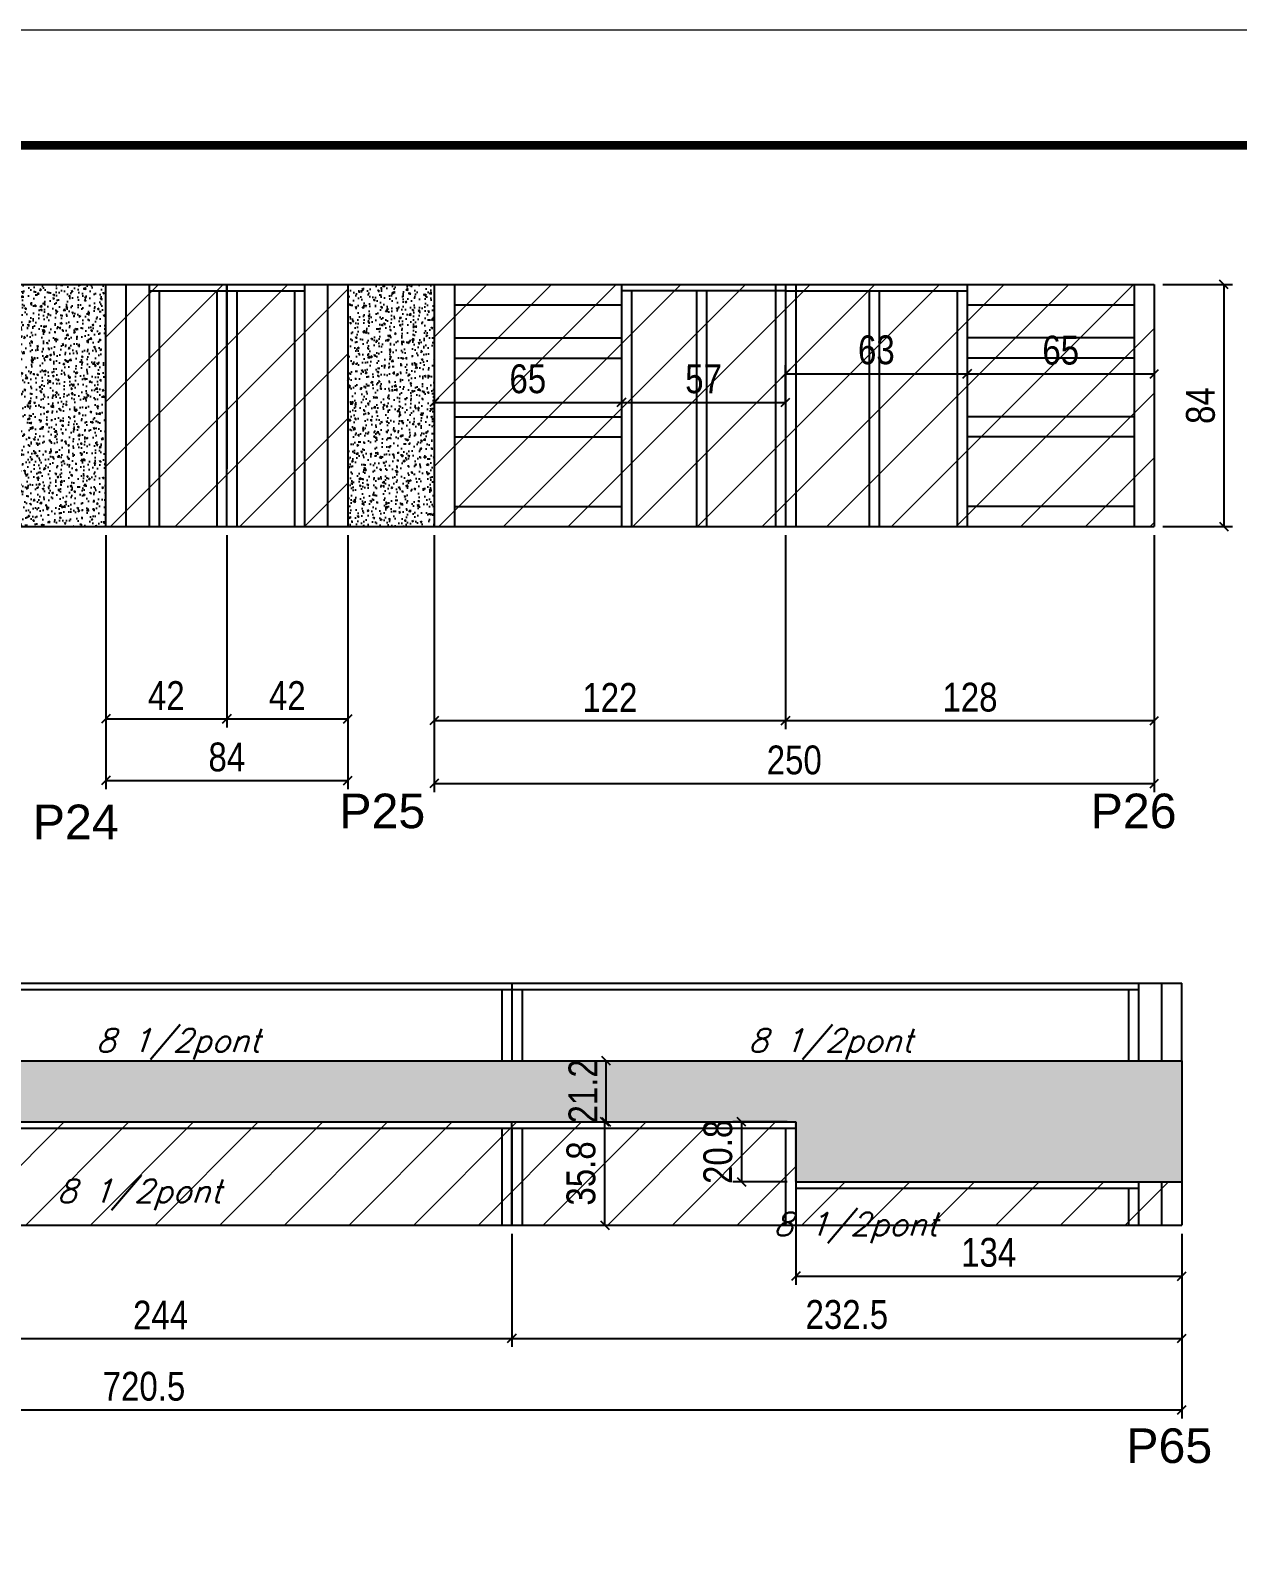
# Model space of a CAD drawing. Extents: x -20960 to -5926, y -2106 to 21915.
# Drawn here: x -10040 to -9620, y 17945 to 18470 of the extents above; entities that cross this region are included whole.
import ezdxf

# ---------------------------------------------------------------- set-up
doc = ezdxf.new("R2010")
doc.units = 0
doc.linetypes.add('DASHED', pattern=[0.75, 0.5, -0.25])
for name, color, linetype in [('5', 5, 'Continuous'), ('COTA', 241, 'Continuous'), ('Painéis', 200, 'Continuous'), ('SARR_2.2x7', 40, 'Continuous'), ('SARR_3.5x7', 81, 'Continuous'), ('texto', 7, 'Continuous')]:
    doc.layers.add(name, color=color, linetype=linetype)
for name, color, linetype, lineweight in [('Folhas', 255, 'Continuous', 9), ('Hachura', 251, 'Continuous', 9), ('SARRAFO DE PRESSAO', 251, 'DASHED', 9)]:
    doc.layers.add(name, color=color, linetype=linetype, lineweight=lineweight)
doc.styles.add('COTA TECNICA', font='techl___.ttf', dxfattribs={"height": 10})
doc.styles.add('Romans', font='romans.shx')
doc.styles.get("Standard").update_dxf_attribs({"font": 'arial.ttf'})
doc.dimstyles.new('PAINEL', dxfattribs={"dimtxt": 10, "dimasz": 3, "dimexe": 3, "dimexo": 3, "dimgap": 3, "dimtad": 1, "dimdec": 1, "dimzin": 12, "dimdsep": 46, "dimtxsty": 'COTA TECNICA', "dimblk1": 'OBLIQUE', "dimblk2": 'OBLIQUE', "dimsah": 1, "dimcen": 0.9, "dimclrd": 4, "dimclre": 4, "dimclrt": 240, "dimadec": 1, "dimazin": 3, "dimtfac": 1, "dimtdec": 1, "dimtmove": 0, "dimatfit": 3, "dimfxl": 1, "dimtolj": 1, "dimtzin": 12, "dimarcsym": 0})
pattern_1 = [(50, (-150888.7897, -14835.43), (5.46554007, -0.47817257), [0.5715, -6.2865]), (355, (-150888.7897, -14835.43), (-1.05730264, 5.73170536), [0.4572, -5.02921753]), (100.4514447, (-150888.334, -14835.47), (4.40823741, 5.25353256), [0.48570026, -5.34270734]), (46.1842, (-150888.79, -14833.906), (8.13237123, -1.26126984), [0.85725, -9.42975]), (96.6355576, (-150888.112, -14834.011), (7.122124, 7.42278374), [0.7285507, -8.01406824]), (351.184151, (-150888.79, -14833.906), (7.122124, 7.42278374), [0.685799, -7.54379196]), (21, (-150888.0277, -14834.287), (4.54843174, -3.06795595), [0.5715, -6.2865]), (326, (-150888.0277, -14834.287), (1.85406085, 5.52563898), [0.4572, -5.0292]), (71.451445, (-150887.6487, -14834.5427), (6.40249258, 2.45768307), [0.48570026, -5.34269813]), (37.5, (-150888.7897, -14835.43), (0.092658098, 2.536651166), [0, -4.96824, 0, -5.1054, 0, -5.04825]), (7.5, (-150888.7897, -14835.43), (2.004589875, 3.005417245), [0, -2.91084, 0, -4.85394, 0, -1.92405]), (327.5, (-150890.489, -14835.43), (4.067717855, -0.17186232), [0, -1.905, 0, -5.9436, 0, -7.8867]), (317.5, (-150891.251, -14835.43), (4.44387544, 0.76279473), [0, -2.4765, 0, -3.94716, 0, -5.6007])]

# ---------------------------------------------------------------- blocks, each defined once
blk = doc.blocks.new('9999999999')
at = {"layer": 'Folhas'}
blk.add_lwpolyline([(98138.98, 34190.21), (99623.98, 34190.21), (99623.98, 35240.21), (98138.98, 35240.21)], close=True, dxfattribs=at)
at = {"layer": 'Folhas', "color": 30, "const_width": 3}
blk.add_lwpolyline([(98213.98, 34230.21), (99583.98, 34230.21), (99583.98, 35200.21), (98213.98, 35200.21)], close=True, dxfattribs=at)
blk = doc.blocks.new('_Oblique')
at = {"color": 0, "linetype": 'ByBlock', "lineweight": -2}
blk.add_line((-0.5, -0.5), (0.5, 0.5), dxfattribs=at)
blk = doc.blocks.new('*D363')
at = {"layer": 'COTA', "color": 4, "linetype": 'ByBlock', "lineweight": -2, "transparency": 16777216}
for p, q in [((-10013.27, 18294.38), (-10013.27, 18227.66)), ((-9971.27, 18294.38), (-9971.27, 18227.66)), ((-10013.27, 18230.66), (-9971.27, 18230.66))]:
    blk.add_line(p, q, dxfattribs=at)
at = {"layer": 'Defpoints', "color": 0, "linetype": 'ByBlock', "transparency": 16777216}
for p in [(-10013.27, 18297.38), (-9971.27, 18297.38), (-9971.27, 18230.66)]:
    blk.add_point(p, dxfattribs=at)
at = {"layer": 'COTA', "color": 4, "linetype": 'ByBlock', "lineweight": -2, "transparency": 16777216, "xscale": 3, "yscale": 3, "zscale": 3, "rotation": 180}
blk.add_blockref('_Oblique', (-10013.27, 18230.66), dxfattribs=at)
at = {"layer": 'COTA', "color": 4, "linetype": 'ByBlock', "lineweight": -2, "transparency": 16777216, "xscale": 3, "yscale": 3, "zscale": 3}
blk.add_blockref('_Oblique', (-9971.27, 18230.66), dxfattribs=at)
at = {"layer": 'COTA', "color": 240, "linetype": 'ByBlock', "transparency": 16777216, "insert": (-9992.27, 18238.73), "char_height": 10, "attachment_point": 5, "style": 'COTA TECNICA'}
blk.add_mtext('\\A1;42', dxfattribs=at)
blk = doc.blocks.new('*D364')
at = {"layer": 'COTA', "color": 4, "linetype": 'ByBlock', "lineweight": -2, "transparency": 16777216}
for p, q in [((-9971.27, 18294.38), (-9971.27, 18227.66)), ((-9929.27, 18294.38), (-9929.27, 18227.66)), ((-9971.27, 18230.66), (-9929.27, 18230.66))]:
    blk.add_line(p, q, dxfattribs=at)
at = {"layer": 'Defpoints', "color": 0, "linetype": 'ByBlock', "transparency": 16777216}
for p in [(-9971.27, 18297.38), (-9929.27, 18297.38), (-9929.27, 18230.66)]:
    blk.add_point(p, dxfattribs=at)
at = {"layer": 'COTA', "color": 4, "linetype": 'ByBlock', "lineweight": -2, "transparency": 16777216, "xscale": 3, "yscale": 3, "zscale": 3, "rotation": 180}
blk.add_blockref('_Oblique', (-9971.27, 18230.66), dxfattribs=at)
at = {"layer": 'COTA', "color": 4, "linetype": 'ByBlock', "lineweight": -2, "transparency": 16777216, "xscale": 3, "yscale": 3, "zscale": 3}
blk.add_blockref('_Oblique', (-9929.27, 18230.66), dxfattribs=at)
at = {"layer": 'COTA', "color": 240, "linetype": 'ByBlock', "transparency": 16777216, "insert": (-9950.27, 18238.73), "char_height": 10, "attachment_point": 5, "style": 'COTA TECNICA'}
blk.add_mtext('\\A1;42', dxfattribs=at)
blk = doc.blocks.new('*D365')
at = {"layer": 'COTA', "color": 4, "linetype": 'ByBlock', "lineweight": -2, "transparency": 16777216}
for p, q in [((-9646.27, 18381.38), (-9622.12, 18381.38)), ((-9625.12, 18381.38), (-9625.12, 18297.38)), ((-9646.27, 18297.38), (-9622.12, 18297.38))]:
    blk.add_line(p, q, dxfattribs=at)
at = {"layer": 'Defpoints', "color": 0, "linetype": 'ByBlock', "transparency": 16777216}
for p in [(-9649.27, 18381.38), (-9649.27, 18297.38), (-9625.12, 18297.38)]:
    blk.add_point(p, dxfattribs=at)
at = {"layer": 'COTA', "color": 4, "linetype": 'ByBlock', "lineweight": -2, "transparency": 16777216, "xscale": 3, "yscale": 3, "zscale": 3}
for p, rotation in [((-9625.12, 18381.38), 90), ((-9625.12, 18297.38), 270)]:
    blk.add_blockref('_Oblique', p, dxfattribs=dict(at, rotation=rotation))
at = {"layer": 'COTA', "color": 240, "linetype": 'ByBlock', "transparency": 16777216, "insert": (-9633.21, 18339.38), "char_height": 10, "attachment_point": 5, "rotation": 90, "style": 'COTA TECNICA'}
blk.add_mtext('\\A1;84', dxfattribs=at)
blk = doc.blocks.new('*D366')
at = {"layer": 'COTA', "color": 4, "linetype": 'ByBlock', "lineweight": -2, "transparency": 16777216}
for p, q in [((-9899.27, 18294.38), (-9899.27, 18227.02)), ((-9777.27, 18294.38), (-9777.27, 18227.02)), ((-9899.27, 18230.02), (-9777.27, 18230.02))]:
    blk.add_line(p, q, dxfattribs=at)
at = {"layer": 'Defpoints', "color": 0, "linetype": 'ByBlock', "transparency": 16777216}
for p in [(-9899.27, 18297.38), (-9777.27, 18297.38), (-9777.27, 18230.02)]:
    blk.add_point(p, dxfattribs=at)
at = {"layer": 'COTA', "color": 4, "linetype": 'ByBlock', "lineweight": -2, "transparency": 16777216, "xscale": 3, "yscale": 3, "zscale": 3, "rotation": 180}
blk.add_blockref('_Oblique', (-9899.27, 18230.02), dxfattribs=at)
at = {"layer": 'COTA', "color": 4, "linetype": 'ByBlock', "lineweight": -2, "transparency": 16777216, "xscale": 3, "yscale": 3, "zscale": 3}
blk.add_blockref('_Oblique', (-9777.27, 18230.02), dxfattribs=at)
at = {"layer": 'COTA', "color": 240, "linetype": 'ByBlock', "transparency": 16777216, "insert": (-9838.27, 18238.08), "char_height": 10, "attachment_point": 5, "style": 'COTA TECNICA'}
blk.add_mtext('\\A1;122', dxfattribs=at)
blk = doc.blocks.new('*D367')
at = {"layer": 'COTA', "color": 4, "linetype": 'ByBlock', "lineweight": -2, "transparency": 16777216}
for p, q in [((-9777.27, 18294.38), (-9777.27, 18227.02)), ((-9649.27, 18294.38), (-9649.27, 18227.02)), ((-9777.27, 18230.02), (-9649.27, 18230.02))]:
    blk.add_line(p, q, dxfattribs=at)
at = {"layer": 'Defpoints', "color": 0, "linetype": 'ByBlock', "transparency": 16777216}
for p in [(-9777.27, 18297.38), (-9649.27, 18297.38), (-9649.27, 18230.02)]:
    blk.add_point(p, dxfattribs=at)
at = {"layer": 'COTA', "color": 4, "linetype": 'ByBlock', "lineweight": -2, "transparency": 16777216, "xscale": 3, "yscale": 3, "zscale": 3, "rotation": 180}
blk.add_blockref('_Oblique', (-9777.27, 18230.02), dxfattribs=at)
at = {"layer": 'COTA', "color": 4, "linetype": 'ByBlock', "lineweight": -2, "transparency": 16777216, "xscale": 3, "yscale": 3, "zscale": 3}
blk.add_blockref('_Oblique', (-9649.27, 18230.02), dxfattribs=at)
at = {"layer": 'COTA', "color": 240, "linetype": 'ByBlock', "transparency": 16777216, "insert": (-9713.27, 18238.11), "char_height": 10, "attachment_point": 5, "style": 'COTA TECNICA'}
blk.add_mtext('\\A1;128', dxfattribs=at)
blk = doc.blocks.new('*D369')
at = {"layer": 'COTA', "color": 4, "linetype": 'ByBlock', "lineweight": -2, "transparency": 16777216}
for p, q in [((-10013.27, 18294.38), (-10013.27, 18206.25)), ((-9929.27, 18294.38), (-9929.27, 18206.25)), ((-10013.27, 18209.25), (-9929.27, 18209.25))]:
    blk.add_line(p, q, dxfattribs=at)
at = {"layer": 'Defpoints', "color": 0, "linetype": 'ByBlock', "transparency": 16777216}
for p in [(-10013.27, 18297.38), (-9929.27, 18297.38), (-9929.27, 18209.25)]:
    blk.add_point(p, dxfattribs=at)
at = {"layer": 'COTA', "color": 4, "linetype": 'ByBlock', "lineweight": -2, "transparency": 16777216, "xscale": 3, "yscale": 3, "zscale": 3, "rotation": 180}
blk.add_blockref('_Oblique', (-10013.27, 18209.25), dxfattribs=at)
at = {"layer": 'COTA', "color": 4, "linetype": 'ByBlock', "lineweight": -2, "transparency": 16777216, "xscale": 3, "yscale": 3, "zscale": 3}
blk.add_blockref('_Oblique', (-9929.27, 18209.25), dxfattribs=at)
at = {"layer": 'COTA', "color": 240, "linetype": 'ByBlock', "transparency": 16777216, "insert": (-9971.27, 18217.35), "char_height": 10, "attachment_point": 5, "style": 'COTA TECNICA'}
blk.add_mtext('\\A1;84', dxfattribs=at)
blk = doc.blocks.new('*D370')
at = {"layer": 'COTA', "color": 4, "linetype": 'ByBlock', "lineweight": -2, "transparency": 16777216}
for p, q in [((-9899.27, 18294.38), (-9899.27, 18205.21)), ((-9649.27, 18294.38), (-9649.27, 18205.21)), ((-9899.27, 18208.21), (-9649.27, 18208.21))]:
    blk.add_line(p, q, dxfattribs=at)
at = {"layer": 'Defpoints', "color": 0, "linetype": 'ByBlock', "transparency": 16777216}
for p in [(-9899.27, 18297.38), (-9649.27, 18297.38), (-9649.27, 18208.21)]:
    blk.add_point(p, dxfattribs=at)
at = {"layer": 'COTA', "color": 4, "linetype": 'ByBlock', "lineweight": -2, "transparency": 16777216, "xscale": 3, "yscale": 3, "zscale": 3, "rotation": 180}
blk.add_blockref('_Oblique', (-9899.27, 18208.21), dxfattribs=at)
at = {"layer": 'COTA', "color": 4, "linetype": 'ByBlock', "lineweight": -2, "transparency": 16777216, "xscale": 3, "yscale": 3, "zscale": 3}
blk.add_blockref('_Oblique', (-9649.27, 18208.21), dxfattribs=at)
at = {"layer": 'COTA', "color": 240, "linetype": 'ByBlock', "transparency": 16777216, "insert": (-9774.27, 18216.32), "char_height": 10, "attachment_point": 5, "style": 'COTA TECNICA'}
blk.add_mtext('\\A1;250', dxfattribs=at)
blk = doc.blocks.new('*D417')
at = {"layer": 'COTA', "color": 4, "lineweight": -2, "ltscale": 25, "transparency": 16777216}
for p, q in [((-9899.27, 18360.25), (-9899.27, 18337.51)), ((-9834.27, 18352.88), (-9834.27, 18337.51)), ((-9899.27, 18340.51), (-9834.27, 18340.51))]:
    blk.add_line(p, q, dxfattribs=at)
at = {"layer": 'Defpoints', "color": 0, "ltscale": 25, "transparency": 16777216}
for p in [(-9899.27, 18363.25), (-9834.27, 18355.88), (-9834.27, 18340.51)]:
    blk.add_point(p, dxfattribs=at)
at = {"layer": 'COTA', "color": 4, "lineweight": -2, "ltscale": 25, "transparency": 16777216, "xscale": 3, "yscale": 3, "zscale": 3, "rotation": 180}
blk.add_blockref('_Oblique', (-9899.27, 18340.51), dxfattribs=at)
at = {"layer": 'COTA', "color": 4, "lineweight": -2, "ltscale": 25, "transparency": 16777216, "xscale": 3, "yscale": 3, "zscale": 3}
blk.add_blockref('_Oblique', (-9834.27, 18340.51), dxfattribs=at)
at = {"layer": 'COTA', "color": 240, "ltscale": 25, "transparency": 16777216, "insert": (-9866.77, 18348.62), "char_height": 10, "attachment_point": 5, "style": 'COTA TECNICA'}
blk.add_mtext('\\A1;65', dxfattribs=at)
blk = doc.blocks.new('*D418')
at = {"layer": 'COTA', "color": 4, "lineweight": -2, "ltscale": 25, "transparency": 16777216}
for p, q in [((-9834.27, 18352.88), (-9834.27, 18337.51)), ((-9777.27, 18340.38), (-9777.27, 18343.51)), ((-9834.27, 18340.51), (-9777.27, 18340.51))]:
    blk.add_line(p, q, dxfattribs=at)
at = {"layer": 'Defpoints', "color": 0, "ltscale": 25, "transparency": 16777216}
for p in [(-9834.27, 18355.88), (-9777.27, 18340.51), (-9777.27, 18337.38)]:
    blk.add_point(p, dxfattribs=at)
at = {"layer": 'COTA', "color": 4, "lineweight": -2, "ltscale": 25, "transparency": 16777216, "xscale": 3, "yscale": 3, "zscale": 3, "rotation": 180}
blk.add_blockref('_Oblique', (-9834.27, 18340.51), dxfattribs=at)
at = {"layer": 'COTA', "color": 4, "lineweight": -2, "ltscale": 25, "transparency": 16777216, "xscale": 3, "yscale": 3, "zscale": 3}
blk.add_blockref('_Oblique', (-9777.27, 18340.51), dxfattribs=at)
at = {"layer": 'COTA', "color": 240, "ltscale": 25, "transparency": 16777216, "insert": (-9805.77, 18348.62), "char_height": 10, "attachment_point": 5, "style": 'COTA TECNICA'}
blk.add_mtext('\\A1;57', dxfattribs=at)
blk = doc.blocks.new('*D419')
at = {"layer": 'COTA', "color": 4, "lineweight": -2, "ltscale": 25, "transparency": 16777216}
for p, q in [((-9777.27, 18340.38), (-9777.27, 18353.45)), ((-9777.27, 18350.45), (-9714.27, 18350.45)), ((-9714.27, 18353.45), (-9714.27, 18353.45))]:
    blk.add_line(p, q, dxfattribs=at)
at = {"layer": 'Defpoints', "color": 0, "ltscale": 25, "transparency": 16777216}
for p in [(-9714.27, 18350.45), (-9714.27, 18350.45), (-9777.27, 18337.38)]:
    blk.add_point(p, dxfattribs=at)
at = {"layer": 'COTA', "color": 4, "lineweight": -2, "ltscale": 25, "transparency": 16777216, "xscale": 3, "yscale": 3, "zscale": 3, "rotation": 180}
blk.add_blockref('_Oblique', (-9777.27, 18350.45), dxfattribs=at)
at = {"layer": 'COTA', "color": 4, "lineweight": -2, "ltscale": 25, "transparency": 16777216, "xscale": 3, "yscale": 3, "zscale": 3}
blk.add_blockref('_Oblique', (-9714.27, 18350.45), dxfattribs=at)
at = {"layer": 'COTA', "color": 240, "ltscale": 25, "transparency": 16777216, "insert": (-9745.77, 18358.67), "char_height": 10, "attachment_point": 5, "style": 'COTA TECNICA'}
blk.add_mtext('\\A1;63', dxfattribs=at)
blk = doc.blocks.new('*D420')
at = {"layer": 'COTA', "color": 4, "lineweight": -2, "ltscale": 25, "transparency": 16777216}
for p, q in [((-9714.27, 18353.45), (-9714.27, 18353.45)), ((-9714.27, 18350.45), (-9649.27, 18350.45))]:
    blk.add_line(p, q, dxfattribs=at)
at = {"layer": 'Defpoints', "color": 0, "ltscale": 25, "transparency": 16777216}
for p in [(-9714.27, 18350.45), (-9649.27, 18350.45), (-9649.27, 18350.45)]:
    blk.add_point(p, dxfattribs=at)
at = {"layer": 'COTA', "color": 4, "lineweight": -2, "ltscale": 25, "transparency": 16777216, "xscale": 3, "yscale": 3, "zscale": 3, "rotation": 180}
blk.add_blockref('_Oblique', (-9714.27, 18350.45), dxfattribs=at)
at = {"layer": 'COTA', "color": 4, "lineweight": -2, "ltscale": 25, "transparency": 16777216, "xscale": 3, "yscale": 3, "zscale": 3}
blk.add_blockref('_Oblique', (-9649.27, 18350.45), dxfattribs=at)
at = {"layer": 'COTA', "color": 240, "ltscale": 25, "transparency": 16777216, "insert": (-9681.77, 18358.56), "char_height": 10, "attachment_point": 5, "style": 'COTA TECNICA'}
blk.add_mtext('\\A1;65', dxfattribs=at)
blk = doc.blocks.new('*D371')
at = {"layer": 'COTA', "color": 4, "lineweight": -2, "ltscale": 25, "transparency": 16777216}
for p, q in [((-9872.27, 18051.95), (-9872.27, 18012.62)), ((-10116.27, 17999.95), (-10116.27, 18018.62)), ((-10116.27, 18015.62), (-9872.27, 18015.62))]:
    blk.add_line(p, q, dxfattribs=at)
at = {"layer": 'Defpoints', "color": 0, "ltscale": 25, "transparency": 16777216}
for p in [(-9872.27, 18054.95), (-9872.27, 18015.62), (-10116.27, 17996.95)]:
    blk.add_point(p, dxfattribs=at)
at = {"layer": 'COTA', "color": 4, "lineweight": -2, "ltscale": 25, "transparency": 16777216, "xscale": 3, "yscale": 3, "zscale": 3, "rotation": 180}
blk.add_blockref('_Oblique', (-10116.27, 18015.62), dxfattribs=at)
at = {"layer": 'COTA', "color": 4, "lineweight": -2, "ltscale": 25, "transparency": 16777216, "xscale": 3, "yscale": 3, "zscale": 3}
blk.add_blockref('_Oblique', (-9872.27, 18015.62), dxfattribs=at)
at = {"layer": 'COTA', "color": 240, "ltscale": 25, "transparency": 16777216, "insert": (-9994.27, 18023.69), "char_height": 10, "attachment_point": 5, "style": 'COTA TECNICA'}
blk.add_mtext('\\A1;244', dxfattribs=at)
blk = doc.blocks.new('*D372')
at = {"layer": 'COTA', "color": 4, "lineweight": -2, "ltscale": 25, "transparency": 16777216}
for p, q in [((-9872.27, 18051.95), (-9872.27, 18012.62)), ((-9639.77, 18051.95), (-9639.77, 18012.62)), ((-9872.27, 18015.62), (-9639.77, 18015.62))]:
    blk.add_line(p, q, dxfattribs=at)
at = {"layer": 'Defpoints', "color": 0, "ltscale": 25, "transparency": 16777216}
for p in [(-9872.27, 18054.95), (-9639.77, 18054.95), (-9639.77, 18015.62)]:
    blk.add_point(p, dxfattribs=at)
at = {"layer": 'COTA', "color": 4, "lineweight": -2, "ltscale": 25, "transparency": 16777216, "xscale": 3, "yscale": 3, "zscale": 3, "rotation": 180}
blk.add_blockref('_Oblique', (-9872.27, 18015.62), dxfattribs=at)
at = {"layer": 'COTA', "color": 4, "lineweight": -2, "ltscale": 25, "transparency": 16777216, "xscale": 3, "yscale": 3, "zscale": 3}
blk.add_blockref('_Oblique', (-9639.77, 18015.62), dxfattribs=at)
at = {"layer": 'COTA', "color": 240, "ltscale": 25, "transparency": 16777216, "insert": (-9756.02, 18023.84), "char_height": 10, "attachment_point": 5, "style": 'COTA TECNICA'}
blk.add_mtext('\\A1;232.5', dxfattribs=at)
blk = doc.blocks.new('*D422')
at = {"layer": 'COTA', "color": 4, "lineweight": -2, "ltscale": 25, "transparency": 16777216}
for p, q in [((-9773.77, 18066.95), (-9773.77, 18034.18)), ((-9639.77, 18051.95), (-9639.77, 18034.18)), ((-9773.77, 18037.18), (-9639.77, 18037.18))]:
    blk.add_line(p, q, dxfattribs=at)
at = {"layer": 'Defpoints', "color": 0, "ltscale": 25, "transparency": 16777216}
for p in [(-9773.77, 18069.95), (-9639.77, 18054.95), (-9639.77, 18037.18)]:
    blk.add_point(p, dxfattribs=at)
at = {"layer": 'COTA', "color": 4, "lineweight": -2, "ltscale": 25, "transparency": 16777216, "xscale": 3, "yscale": 3, "zscale": 3, "rotation": 180}
blk.add_blockref('_Oblique', (-9773.77, 18037.18), dxfattribs=at)
at = {"layer": 'COTA', "color": 4, "lineweight": -2, "ltscale": 25, "transparency": 16777216, "xscale": 3, "yscale": 3, "zscale": 3}
blk.add_blockref('_Oblique', (-9639.77, 18037.18), dxfattribs=at)
at = {"layer": 'COTA', "color": 240, "ltscale": 25, "transparency": 16777216, "insert": (-9706.77, 18045.4), "char_height": 10, "attachment_point": 5, "style": 'COTA TECNICA'}
blk.add_mtext('\\A1;134', dxfattribs=at)
blk = doc.blocks.new('*D423')
at = {"layer": 'COTA', "color": 4, "lineweight": -2, "ltscale": 25, "transparency": 16777216}
for p, q in [((-9776.77, 18090.75), (-9795.64, 18090.75)), ((-9792.64, 18090.75), (-9792.64, 18069.95)), ((-9776.77, 18069.95), (-9795.64, 18069.95))]:
    blk.add_line(p, q, dxfattribs=at)
at = {"layer": 'Defpoints', "color": 0, "ltscale": 25, "transparency": 16777216}
for p in [(-9773.77, 18090.75), (-9792.64, 18069.95), (-9773.77, 18069.95)]:
    blk.add_point(p, dxfattribs=at)
at = {"layer": 'COTA', "color": 4, "lineweight": -2, "ltscale": 25, "transparency": 16777216, "xscale": 3, "yscale": 3, "zscale": 3}
for p, rotation in [((-9792.64, 18090.75), 90), ((-9792.64, 18069.95), 270)]:
    blk.add_blockref('_Oblique', p, dxfattribs=dict(at, rotation=rotation))
at = {"layer": 'COTA', "color": 240, "ltscale": 25, "transparency": 16777216, "insert": (-9800.76, 18080.35), "char_height": 10, "attachment_point": 5, "rotation": 90, "style": 'COTA TECNICA'}
blk.add_mtext('\\A1;20.8', dxfattribs=at)
blk = doc.blocks.new('*D425')
at = {"layer": 'COTA', "color": 4, "lineweight": -2, "ltscale": 25, "transparency": 16777216}
for p, q in [((-9869.27, 18090.75), (-9837.04, 18090.75)), ((-9840.04, 18054.95), (-9840.04, 18090.75)), ((-9869.27, 18054.95), (-9837.04, 18054.95))]:
    blk.add_line(p, q, dxfattribs=at)
at = {"layer": 'Defpoints', "color": 0, "ltscale": 25, "transparency": 16777216}
for p in [(-9872.27, 18090.75), (-9840.04, 18090.75), (-9872.27, 18054.95)]:
    blk.add_point(p, dxfattribs=at)
at = {"layer": 'COTA', "color": 4, "lineweight": -2, "ltscale": 25, "transparency": 16777216, "xscale": 3, "yscale": 3, "zscale": 3}
for p, rotation in [((-9840.04, 18090.75), 90), ((-9840.04, 18054.95), 270)]:
    blk.add_blockref('_Oblique', p, dxfattribs=dict(at, rotation=rotation))
at = {"layer": 'COTA', "color": 240, "ltscale": 25, "transparency": 16777216, "insert": (-9848.28, 18072.85), "char_height": 10, "attachment_point": 5, "rotation": 90, "style": 'COTA TECNICA'}
blk.add_mtext('\\A1;35.8', dxfattribs=at)
blk = doc.blocks.new('*D426')
at = {"layer": 'COTA', "color": 4, "lineweight": -2, "ltscale": 25, "transparency": 16777216}
for p, q in [((-9839.59, 18090.75), (-9839.59, 18111.95)), ((-9836.59, 18111.95), (-9836.59, 18111.95)), ((-9869.27, 18090.75), (-9836.59, 18090.75))]:
    blk.add_line(p, q, dxfattribs=at)
at = {"layer": 'Defpoints', "color": 0, "ltscale": 25, "transparency": 16777216}
for p in [(-9839.59, 18111.95), (-9839.59, 18111.95), (-9872.27, 18090.75)]:
    blk.add_point(p, dxfattribs=at)
at = {"layer": 'COTA', "color": 4, "lineweight": -2, "ltscale": 25, "transparency": 16777216, "xscale": 3, "yscale": 3, "zscale": 3}
for p, rotation in [((-9839.59, 18111.95), 90), ((-9839.59, 18090.75), 270)]:
    blk.add_blockref('_Oblique', p, dxfattribs=dict(at, rotation=rotation))
at = {"layer": 'COTA', "color": 240, "ltscale": 25, "transparency": 16777216, "insert": (-9847.65, 18101.35), "char_height": 10, "attachment_point": 5, "rotation": 90, "style": 'COTA TECNICA'}
blk.add_mtext('\\A1;21.2', dxfattribs=at)
blk = doc.blocks.new('*D374')
at = {"layer": 'COTA', "color": 4, "lineweight": -2, "ltscale": 25, "transparency": 16777216}
for p, q in [((-10360.27, 18051.95), (-10360.27, 17987.81)), ((-9639.77, 18051.95), (-9639.77, 17987.81)), ((-10360.27, 17990.81), (-9639.77, 17990.81))]:
    blk.add_line(p, q, dxfattribs=at)
at = {"layer": 'Defpoints', "color": 0, "ltscale": 25, "transparency": 16777216}
for p in [(-10360.27, 18054.95), (-9639.77, 18054.95), (-9639.77, 17990.81)]:
    blk.add_point(p, dxfattribs=at)
at = {"layer": 'COTA', "color": 4, "lineweight": -2, "ltscale": 25, "transparency": 16777216, "xscale": 3, "yscale": 3, "zscale": 3, "rotation": 180}
blk.add_blockref('_Oblique', (-10360.27, 17990.81), dxfattribs=at)
at = {"layer": 'COTA', "color": 4, "lineweight": -2, "ltscale": 25, "transparency": 16777216, "xscale": 3, "yscale": 3, "zscale": 3}
blk.add_blockref('_Oblique', (-9639.77, 17990.81), dxfattribs=at)
at = {"layer": 'COTA', "color": 240, "ltscale": 25, "transparency": 16777216, "insert": (-10000.02, 17998.92), "char_height": 10, "attachment_point": 5, "style": 'COTA TECNICA'}
blk.add_mtext('\\A1;720.5', dxfattribs=at)

msp = doc.modelspace()

# ---------------------------------------------------------------- hatches: boundary and pattern name
at = {"layer": 'COTA', "linetype": 'ByBlock'}
h = msp.add_hatch(dxfattribs=at)
h.set_pattern_fill('AR-CONC', color=256, scale=0.03)
h.set_pattern_definition(pattern_1)
h.paths.add_polyline_path([(-10043.27, 18297.38), (-10013.27, 18297.38), (-10013.27, 18381.38), (-10043.27, 18381.38)])
h = msp.add_hatch(dxfattribs=at)
h.set_pattern_fill('AR-CONC', color=256, scale=0.03)
h.set_pattern_definition(pattern_1)
h.paths.add_polyline_path([(-9899.27, 18381.38), (-9929.27, 18381.38), (-9929.27, 18297.38), (-9899.27, 18297.38)])
h = msp.add_hatch(dxfattribs=at)
h.set_pattern_fill('AR-CONC', color=256, scale=0.03)
h.set_pattern_definition([(50, (-150792.134, -5927.407), (5.46554007, -0.47817257), [0.5715, -6.2865]), (355, (-150792.134, -5927.407), (-1.05730264, 5.73170536), [0.4572, -5.02921753]), (100.4514447, (-150791.6783, -5927.447), (4.40823741, 5.25353256), [0.48570026, -5.34270734]), (46.1842, (-150792.134, -5925.883), (8.13237123, -1.26126984), [0.85725, -9.42975]), (96.6355576, (-150791.456, -5925.988), (7.122124, 7.42278374), [0.7285507, -8.01406824]), (351.184151, (-150792.134, -5925.883), (7.122124, 7.42278374), [0.685799, -7.54379196]), (21, (-150791.372, -5926.264), (4.54843174, -3.06795595), [0.5715, -6.2865]), (326, (-150791.372, -5926.264), (1.85406085, 5.52563898), [0.4572, -5.0292]), (71.451445, (-150790.993, -5926.52), (6.40249258, 2.45768307), [0.48570026, -5.34269813]), (37.5, (-150792.1338, -5927.4071), (0.092658098, 2.536651166), [0, -4.96824, 0, -5.1054, 0, -5.04825]), (7.5, (-150792.1338, -5927.407), (2.004589875, 3.005417245), [0, -2.91084, 0, -4.85394, 0, -1.92405]), (327.5, (-150793.833, -5927.407), (4.067717855, -0.17186232), [0, -1.905, 0, -5.9436, 0, -7.8867]), (317.5, (-150794.595, -5927.407), (4.44387544, 0.76279473), [0, -2.4765, 0, -3.94716, 0, -5.6007])])
h.paths.add_polyline_path([(-9639.77, 18111.95), (-10360.27, 18111.95), (-10360.27, 18090.75), (-9774.27, 18090.75), (-9774.27, 18069.95), (-9639.77, 18069.95), (-9639.77, 18069.95), (-9639.77, 18069.95)])
at = {"layer": 'Hachura', "ltscale": 25}
h = msp.add_hatch(dxfattribs=at)
h.set_pattern_fill('ANSI31', color=256, scale=5)
h.set_pattern_definition([(45, (-150785.79, -14848.359), (-11.2253202, 11.2253202), [])])
h.paths.add_polyline_path([(-10013.27, 18381.38), (-10013.27, 18297.38), (-9929.27, 18297.38), (-9929.27, 18381.38)])
h = msp.add_hatch(dxfattribs=at)
h.set_pattern_fill('ANSI31', color=256, scale=5)
h.set_pattern_definition([(45, (-150671.79, -14848.359), (-11.2253202, 11.2253202), [])])
h.paths.add_polyline_path([(-9899.27, 18381.38), (-9899.27, 18297.38), (-9649.27, 18297.38), (-9649.27, 18381.38)])
h = msp.add_hatch(dxfattribs=at)
h.set_pattern_fill('ANSI31', color=256, scale=5)
h.set_pattern_definition([(45, (-151132.79, -15138.997), (-11.2253202, 11.2253202), [])])
h.paths.add_polyline_path([(-9639.77, 18069.95), (-9773.77, 18069.95), (-9773.77, 18090.75), (-10360.27, 18090.75), (-10360.27, 18054.95), (-9639.77, 18054.95)])

# ---------------------------------------------------------------- linework, layer by layer
at = {"layer": 'COTA', "linetype": 'ByBlock'}
for p, q in [((-10043.27, 18381.38), (-10013.27, 18381.38)), ((-9929.27, 18381.38), (-9899.27, 18381.38)), ((-10043.27, 18297.38), (-10013.27, 18297.38)), ((-9929.27, 18297.38), (-9899.27, 18297.38)), ((-10360.27, 18111.95), (-9773.77, 18111.95)), ((-9773.77, 18111.95), (-9639.77, 18111.95)), ((-9639.77, 18111.95), (-9639.77, 18069.95))]:
    msp.add_line(p, q, dxfattribs=at)
at = {"layer": 'Painéis', "linetype": 'ByBlock'}
for p, q in [((-10013.27, 18381.38), (-9971.27, 18381.38)), ((-10013.27, 18297.38), (-10013.27, 18381.38)), ((-9971.27, 18381.38), (-9971.27, 18317.38)), ((-9971.27, 18381.38), (-9929.27, 18381.38)), ((-9971.27, 18297.38), (-9971.27, 18381.38)), ((-9929.27, 18381.38), (-9929.27, 18297.38)), ((-10013.27, 18297.38), (-9929.27, 18297.38)), ((-10360.27, 18138.95), (-9639.77, 18138.95)), ((-9872.27, 18138.95), (-9872.27, 18111.95)), ((-10360.27, 18111.95), (-9639.77, 18111.95))]:
    msp.add_line(p, q, dxfattribs=at)
at = {"layer": 'Painéis'}
for p, q in [((-9899.27, 18381.38), (-9777.27, 18381.38)), ((-9899.27, 18381.38), (-9899.27, 18297.38)), ((-9777.27, 18381.38), (-9649.27, 18381.38)), ((-9777.27, 18381.38), (-9777.27, 18337.38)), ((-9777.27, 18381.38), (-9777.27, 18297.38)), ((-9649.27, 18381.38), (-9649.27, 18297.38)), ((-9899.27, 18297.38), (-9649.27, 18297.38)), ((-9639.77, 18111.95), (-9639.77, 18138.95)), ((-10360.27, 18090.75), (-9773.77, 18090.75)), ((-9773.77, 18069.95), (-9639.77, 18069.95)), ((-10360.27, 18054.95), (-9773.77, 18054.95)), ((-9773.77, 18054.95), (-9639.77, 18054.95))]:
    msp.add_line(p, q, dxfattribs=at)
at = {"layer": 'Painéis', "ltscale": 25}
for p, q in [((-9649.27, 18337.38), (-9649.27, 18317.38)), ((-9872.27, 18054.95), (-9872.27, 18090.75)), ((-9773.77, 18090.75), (-9773.77, 18069.95)), ((-9639.77, 18069.95), (-9639.77, 18054.95))]:
    msp.add_line(p, q, dxfattribs=at)
at = {"layer": 'SARR_2.2x7', "linetype": 'Continuous', "ltscale": 50}
for p, q in [((-10006.27, 18381.38), (-10006.27, 18297.38)), ((-9936.27, 18381.38), (-9936.27, 18297.38)), ((-9892.27, 18381.38), (-9892.27, 18297.38)), ((-9656.27, 18381.38), (-9656.27, 18297.38)), ((-9998.27, 18379.18), (-9971.27, 18379.18)), ((-9971.27, 18379.18), (-9944.27, 18379.18)), ((-9777.27, 18379.18), (-9834.27, 18379.18)), ((-9777.27, 18379.18), (-9714.27, 18379.18)), ((-9892.27, 18374.38), (-9834.27, 18374.38)), ((-9714.27, 18374.38), (-9656.27, 18374.38)), ((-9892.27, 18362.88), (-9834.27, 18362.88)), ((-9656.27, 18362.88), (-9714.27, 18362.88)), ((-9892.27, 18355.88), (-9834.27, 18355.88)), ((-9656.27, 18355.88), (-9714.27, 18355.88)), ((-9892.27, 18335.53), (-9834.27, 18335.53)), ((-9656.27, 18335.53), (-9714.27, 18335.53)), ((-9892.27, 18328.53), (-9834.27, 18328.53)), ((-9656.27, 18328.53), (-9714.27, 18328.53)), ((-9892.27, 18304.38), (-9834.27, 18304.38)), ((-9656.27, 18304.38), (-9714.27, 18304.38)), ((-9646.77, 18138.95), (-9646.77, 18111.95)), ((-10116.27, 18136.75), (-9872.27, 18136.75)), ((-9872.27, 18136.75), (-9654.77, 18136.75))]:
    msp.add_line(p, q, dxfattribs=at)
at = {"layer": 'SARR_2.2x7', "linetype": 'Continuous'}
for p, q in [((-10116.27, 18088.55), (-9872.27, 18088.55)), ((-9872.27, 18088.55), (-9773.77, 18088.55)), ((-9773.77, 18067.75), (-9654.77, 18067.75)), ((-9646.77, 18069.95), (-9646.77, 18054.95))]:
    msp.add_line(p, q, dxfattribs=at)
at = {"layer": 'SARR_3.5x7'}
for p, q in [((-9998.27, 18381.38), (-9998.27, 18297.38)), ((-9944.27, 18381.38), (-9944.27, 18297.38)), ((-9834.27, 18381.38), (-9834.27, 18297.38)), ((-9780.77, 18381.38), (-9780.77, 18297.38)), ((-9773.77, 18381.38), (-9773.77, 18297.38)), ((-9714.27, 18381.38), (-9714.27, 18297.38)), ((-9994.77, 18379.18), (-9994.77, 18297.38)), ((-9974.77, 18379.18), (-9974.77, 18297.38)), ((-9967.77, 18379.18), (-9967.77, 18297.38)), ((-9947.77, 18379.18), (-9947.77, 18297.38)), ((-9830.77, 18379.18), (-9830.77, 18297.38)), ((-9808.27, 18379.18), (-9808.27, 18297.38)), ((-9804.77, 18379.18), (-9804.77, 18297.38)), ((-9748.27, 18379.18), (-9748.27, 18297.38)), ((-9744.77, 18379.18), (-9744.77, 18297.38)), ((-9717.77, 18379.18), (-9717.77, 18297.38)), ((-9654.77, 18138.95), (-9654.77, 18111.95)), ((-9875.77, 18136.75), (-9875.77, 18111.95)), ((-9868.77, 18136.75), (-9868.77, 18111.95)), ((-9658.27, 18136.75), (-9658.27, 18111.95)), ((-9875.77, 18088.55), (-9875.77, 18054.95)), ((-9872.27, 18088.55), (-9872.27, 18054.95)), ((-9868.77, 18088.55), (-9868.77, 18054.95)), ((-9773.77, 18088.56), (-9773.77, 18054.95)), ((-9658.27, 18067.75), (-9658.27, 18054.95)), ((-9654.77, 18069.95), (-9654.77, 18054.95))]:
    msp.add_line(p, q, dxfattribs=at)
msp.add_lwpolyline([(-9777.27, 18088.56), (-9777.27, 18054.95)], dxfattribs=at)

# ---------------------------------------------------------------- block references
at = {"layer": 'SARRAFO DE PRESSAO', "color": 6, "linetype": 'ByBlock'}
msp.add_blockref('9999999999', (-108747.48, -16770.54), dxfattribs=at)

# ---------------------------------------------------------------- texts
at = {"layer": '5', "linetype": 'Continuous'}
for s, p in [('P25', (-9932.2, 18192.69)), ('P26', (-9671.37, 18192.69)), ('P24', (-10038.63, 18188.88)), ('P65', (-9659, 17972.36))]:
    msp.add_text(s, height=12, rotation=0, dxfattribs=at).set_placement(p)
at = {"layer": 'texto', "color": 2, "char_height": 8, "attachment_point": 5, "style": 'Romans'}
for insert in [(-9988.16, 18117.72), (-9761.71, 18117.69), (-10001.65, 18065.45), (-9753, 18053.93)]:
    msp.add_mtext('{\\Q19;\\C256;8 1/2pont}', dxfattribs=dict(at, insert=insert))

# ---------------------------------------------------------------- dimensions: what is measured, and where the dimension line sits
at = {"layer": 'COTA', "linetype": 'ByBlock'}
dim = msp.add_linear_dim(base=(-9625.12, 18297.38), p1=(-9649.27, 18381.38), p2=(-9649.27, 18297.38), angle=90, dimstyle='PAINEL', dxfattribs=at)
dim.commit()
dim.dimension.update_dxf_attribs({"geometry": '*D365', "text_midpoint": (-9633.21, 18339.38)})
at = {"layer": 'COTA', "ltscale": 25}
for base, p1, p2, picture, middle in [((-9714.27, 18350.45), (-9777.27, 18337.38), (-9714.27, 18350.45), '*D419', (-9745.77, 18358.67)), ((-9649.27, 18350.45), (-9714.27, 18350.45), (-9649.27, 18350.45), '*D420', (-9681.77, 18358.56)), ((-9777.27, 18340.51), (-9834.27, 18355.88), (-9777.27, 18337.38), '*D418', (-9805.77, 18348.62)), ((-9872.27, 18015.62), (-10116.27, 17996.95), (-9872.27, 18054.95), '*D371', (-9994.27, 18023.69)), ((-9639.77, 18015.62), (-9872.27, 18054.95), (-9639.77, 18054.95), '*D372', (-9756.02, 18023.84))]:
    dim = msp.add_linear_dim(base=base, p1=p1, p2=p2, dimstyle='PAINEL', override={"dimtmove": 1}, dxfattribs=at)
    dim.commit()
    dim.dimension.update_dxf_attribs({"geometry": picture, "text_midpoint": middle})
for base, p1, p2, picture, middle in [((-9834.27, 18340.51), (-9899.27, 18363.25), (-9834.27, 18355.88), '*D417', (-9866.77, 18348.62)), ((-9639.77, 18037.18), (-9773.77, 18069.95), (-9639.77, 18054.95), '*D422', (-9706.77, 18045.4)), ((-9639.77, 17990.81), (-10360.27, 18054.95), (-9639.77, 18054.95), '*D374', (-10000.02, 17998.92))]:
    dim = msp.add_linear_dim(base=base, p1=p1, p2=p2, dimstyle='PAINEL', dxfattribs=at)
    dim.commit()
    dim.dimension.update_dxf_attribs({"geometry": picture, "text_midpoint": middle})
at = {"layer": 'COTA', "linetype": 'ByBlock'}
for base, p1, p2, picture, middle in [((-9971.27, 18230.66), (-10013.27, 18297.38), (-9971.27, 18297.38), '*D363', (-9992.27, 18238.73)), ((-9929.27, 18230.66), (-9971.27, 18297.38), (-9929.27, 18297.38), '*D364', (-9950.27, 18238.73)), ((-9777.27, 18230.02), (-9899.27, 18297.38), (-9777.27, 18297.38), '*D366', (-9838.27, 18238.08)), ((-9649.27, 18208.21), (-9899.27, 18297.38), (-9649.27, 18297.38), '*D370', (-9774.27, 18216.32)), ((-9649.27, 18230.02), (-9777.27, 18297.38), (-9649.27, 18297.38), '*D367', (-9713.27, 18238.11))]:
    dim = msp.add_linear_dim(base=base, p1=p1, p2=p2, dimstyle='PAINEL', dxfattribs=at)
    dim.commit()
    dim.dimension.update_dxf_attribs({"geometry": picture, "text_midpoint": middle})
dim = msp.add_linear_dim(base=(-9929.27, 18209.25), p1=(-10013.27, 18297.38), p2=(-9929.27, 18297.38), dimstyle='PAINEL', dxfattribs=at)
dim.commit()
dim.dimension.update_dxf_attribs({"geometry": '*D369', "text_midpoint": (-9971.27, 18209.25), "dimtype": 160})
at = {"layer": 'COTA', "ltscale": 25}
dim = msp.add_linear_dim(base=(-9839.59, 18111.95), p1=(-9872.27, 18090.75), p2=(-9839.59, 18111.95), angle=90, dimstyle='PAINEL', override={"dimtmove": 1}, dxfattribs=at)
dim.commit()
dim.dimension.update_dxf_attribs({"geometry": '*D426', "text_midpoint": (-9839.59, 18101.35), "dimtype": 160})
dim = msp.add_linear_dim(base=(-9840.04, 18090.75), p1=(-9872.27, 18054.95), p2=(-9872.27, 18090.75), angle=90, dimstyle='PAINEL', dxfattribs=at)
dim.commit()
dim.dimension.update_dxf_attribs({"geometry": '*D425', "text_midpoint": (-9848.28, 18072.85)})
dim = msp.add_linear_dim(base=(-9792.64, 18069.95), p1=(-9773.77, 18090.75), p2=(-9773.77, 18069.95), angle=90, dimstyle='PAINEL', dxfattribs=at)
dim.commit()
dim.dimension.update_dxf_attribs({"geometry": '*D423', "text_midpoint": (-9792.64, 18080.35), "dimtype": 160})

doc.saveas('drawing.dxf')
